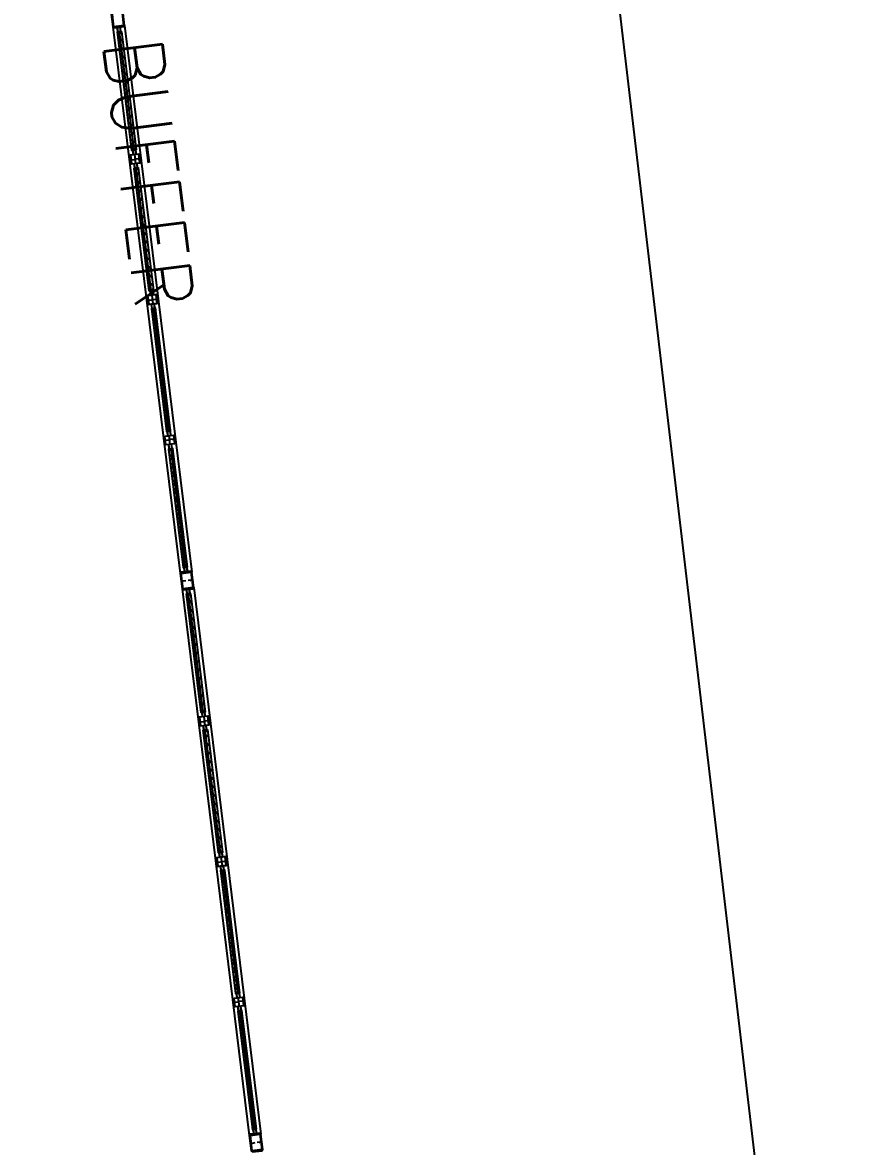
# Model space of a CAD drawing. Extents: x -15449 to 568150, y -1239737 to 53667.
# Drawn here: x 15369.02 to 15373.81, y 7590.73 to 7597.25 of the extents above; entities that cross this region are included whole.
import ezdxf
from ezdxf.enums import TextEntityAlignment as Align

# ---------------------------------------------------------------- set-up
doc = ezdxf.new("R2010")
doc.units = 0
doc.header["$LTSCALE"] = 8
doc.layers.add('KEY PLANE', color=8, linetype='CONTINUOUS')
doc.layers.add('Title Blocks', color=255, linetype='CONTINUOUS', lineweight=9)
doc.styles.add('X-F10A-LAY-S0-00-ASITE-001_EXTG_ROOF$0$X-MIC-LAY-S10-00-ASITE-001_FOR_JTC$0$ROMANS', font='romans.shx', dxfattribs={"width": 0.8})

# ---------------------------------------------------------------- blocks, each defined once
blk = doc.blocks.new('key plane')
at = {"layer": 'KEY PLANE', "extrusion": (-0.005503, -0.025989, -0.999647)}
blk.add_line((121003, -138524, -113027), (110678, -50845, -113027), dxfattribs=at)
at = {"layer": 'KEY PLANE'}
for p, q in [((106463, -88265, -112873), (107603, -97531, -112873)), ((106543, -88298, -111704), (106540, -88273, -112873)), ((106552, -88348, -109364), (106543, -88273, -112873)), ((106549, -88348, -109364), (106543, -88298, -111704)), ((106821, -90355, -109364), (106574, -88345, -114628)), ((106596, -88342, -109364), (106587, -88268, -112873)), ((106593, -88292, -111704), (106590, -88267, -112873)), ((106599, -88342, -109364), (106593, -88292, -111704)), ((106662, -88240, -112892), (107801, -97507, -112892)), ((106796, -90358, -109364), (106805, -90432, -112873)), ((106799, -90357, -109364), (106808, -90432, -112873)), ((106830, -90429, -112873), (106848, -90578, -112873)), ((106843, -90352, -109364), (106852, -90427, -112873)), ((106846, -90352, -109364), (106855, -90426, -112873)), ((106833, -90656, -109364), (106824, -90581, -112873)), ((106833, -90656, -112873), (106824, -90581, -112873)), ((106836, -90655, -109364), (106827, -90581, -112873)), ((106836, -90655, -112873), (106827, -90581, -112873)), ((107114, -92737, -109364), (106858, -90653, -114628)), ((107114, -92737, -112873), (106858, -90653, -112873)), ((106879, -90650, -109364), (106870, -90575, -112873)), ((106879, -90650, -112873), (106870, -90575, -112873)), ((106882, -90649, -109364), (106873, -90575, -112873)), ((106882, -90649, -112873), (106873, -90575, -112873)), ((107089, -92740, -109364), (107098, -92814, -112873)), ((107089, -92740, -112873), (107098, -92814, -112873)), ((107092, -92739, -109364), (107101, -92814, -112873)), ((107092, -92739, -112873), (107101, -92814, -112873)), ((107136, -92734, -109364), (107145, -92809, -112873)), ((107136, -92734, -112873), (107145, -92809, -112873)), ((107139, -92734, -109364), (107148, -92808, -112873)), ((107139, -92734, -112873), (107148, -92808, -112873)), ((107126, -93038, -109364), (107117, -92963, -112873)), ((107126, -93038, -112873), (107117, -92963, -112873)), ((107129, -93037, -109364), (107120, -92963, -112873)), ((107129, -93037, -112873), (107120, -92963, -112873)), ((107123, -92811, -112873), (107141, -92960, -112873)), ((107172, -93032, -109364), (107163, -92957, -112873)), ((107172, -93032, -112873), (107163, -92957, -112873)), ((107175, -93032, -109364), (107166, -92957, -112873)), ((107175, -93032, -112873), (107166, -92957, -112873)), ((107150, -93035, -109364), (107407, -95119, -114628)), ((107150, -93035, -112873), (107407, -95119, -112873)), ((107382, -95122, -109364), (107391, -95196, -112873)), ((107382, -95122, -112873), (107391, -95196, -112873)), ((107385, -95122, -109364), (107394, -95196, -112873)), ((107385, -95122, -112873), (107394, -95196, -112873)), ((107434, -95342, -112873), (107416, -95193, -112873)), ((107429, -95116, -109364), (107438, -95191, -112873)), ((107429, -95116, -112873), (107438, -95191, -112873)), ((107432, -95116, -109364), (107441, -95190, -112873)), ((107432, -95116, -112873), (107441, -95190, -112873)), ((107419, -95420, -109364), (107409, -95345, -112873)), ((107422, -95419, -109364), (107412, -95345, -112873)), ((107443, -95417, -109364), (107690, -97427, -114628)), ((107465, -95414, -109364), (107456, -95340, -112873)), ((107468, -95414, -109364), (107459, -95339, -112873)), ((107666, -97430, -109364), (107672, -97479, -111704)), ((107669, -97429, -109364), (107678, -97504, -112873)), ((107672, -97479, -111704), (107675, -97504, -112873)), ((107712, -97424, -109364), (107721, -97498, -112873)), ((107715, -97423, -109364), (107721, -97473, -111704)), ((107721, -97473, -111704), (107724, -97498, -112873)), ((107635, -97793, -112892), (108774, -107059, -112892)), ((107714, -97827, -111723), (107711, -97802, -112892)), ((107724, -97876, -109383), (107714, -97801, -112892)), ((107721, -97876, -109383), (107714, -97827, -111723)), ((107992, -99883, -109383), (107745, -97873, -114647)), ((107767, -97870, -109383), (107758, -97796, -112892)), ((107764, -97820, -111723), (107761, -97796, -112892)), ((107770, -97870, -109383), (107764, -97820, -111723)), ((107833, -97769, -112912), (108972, -107035, -112912)), ((107968, -99886, -109383), (107977, -99961, -112892)), ((107971, -99886, -109383), (107980, -99960, -112892)), ((108002, -99957, -112892), (108020, -100106, -112892)), ((108014, -99880, -109383), (108023, -99955, -112892)), ((108017, -99880, -109383), (108026, -99954, -112892)), ((108004, -100184, -109383), (107995, -100109, -112892)), ((108004, -100184, -112892), (107995, -100109, -112892)), ((108007, -100183, -109383), (107998, -100109, -112892)), ((108007, -100183, -112892), (107998, -100109, -112892)), ((108285, -102265, -109383), (108029, -100181, -114647)), ((108285, -102265, -112892), (108029, -100181, -112892)), ((108051, -100178, -109383), (108042, -100104, -112892)), ((108051, -100178, -112892), (108042, -100104, -112892)), ((108054, -100178, -109383), (108045, -100103, -112892)), ((108054, -100178, -112892), (108045, -100103, -112892)), ((108260, -102268, -109383), (108270, -102343, -112892)), ((108260, -102268, -112892), (108270, -102343, -112892)), ((108263, -102268, -109383), (108273, -102342, -112892)), ((108263, -102268, -112892), (108273, -102342, -112892)), ((108307, -102262, -109383), (108316, -102337, -112892)), ((108307, -102262, -112892), (108316, -102337, -112892)), ((108310, -102262, -109383), (108319, -102336, -112892)), ((108310, -102262, -112892), (108319, -102336, -112892)), ((108297, -102566, -109383), (108288, -102491, -112892)), ((108297, -102566, -112892), (108288, -102491, -112892)), ((108300, -102566, -109383), (108291, -102491, -112892)), ((108300, -102566, -112892), (108291, -102491, -112892)), ((108294, -102340, -112892), (108313, -102488, -112892)), ((108344, -102560, -109383), (108335, -102486, -112892)), ((108344, -102560, -112892), (108335, -102486, -112892)), ((108347, -102560, -109383), (108338, -102485, -112892)), ((108347, -102560, -112892), (108338, -102485, -112892)), ((108322, -102563, -109383), (108578, -104647, -114647)), ((108322, -102563, -112892), (108578, -104647, -112892)), ((108553, -104650, -109383), (108562, -104725, -112892)), ((108553, -104650, -112892), (108562, -104725, -112892)), ((108556, -104650, -109383), (108565, -104724, -112892)), ((108556, -104650, -112892), (108565, -104724, -112892)), ((108606, -104870, -112892), (108587, -104722, -112892)), ((108600, -104644, -109383), (108609, -104719, -112892)), ((108600, -104644, -112892), (108609, -104719, -112892)), ((108603, -104644, -109383), (108612, -104719, -112892)), ((108603, -104644, -112892), (108612, -104719, -112892)), ((108590, -104948, -109383), (108581, -104874, -112892)), ((108593, -104948, -109383), (108584, -104873, -112892)), ((108615, -104945, -109383), (108862, -106955, -114647)), ((108637, -104942, -109383), (108627, -104868, -112892)), ((108640, -104942, -109383), (108630, -104867, -112892)), ((108837, -106958, -109383), (108843, -107007, -111723)), ((108840, -106957, -109383), (108849, -107032, -112892)), ((108843, -107007, -111723), (108846, -107032, -112892)), ((108884, -106952, -109383), (108893, -107027, -112892)), ((108887, -106952, -109383), (108893, -107001, -111723)), ((108893, -107001, -111723), (108896, -107026, -112892))]:
    blk.add_line(p, q, dxfattribs=at)
for points, elevation in [([(106483, -88280), (106646, -88260), (106662, -88240), (106630, -87978), (106610, -87963), (106447, -87983), (106431, -88003), (106463, -88265)], -112873), ([(106612, -87981), (106644, -88243), (106481, -88263), (106449, -88001)], -112873), ([(106609, -88341), (106856, -90350), (106786, -90359), (106539, -88349)], -114628), ([(106774, -90587), (106923, -90569), (106905, -90420), (106756, -90438)], -112873), ([(106893, -90648), (107149, -92732), (107079, -92741), (106823, -90657)], -114628), ([(106893, -90648), (107149, -92732), (107079, -92741), (106823, -90657)], -112873), ([(107067, -92969), (107216, -92951), (107197, -92802), (107049, -92820)], -112873), ([(107442, -95115), (107186, -93030), (107115, -93039), (107372, -95123)], -114628), ([(107442, -95115), (107186, -93030), (107115, -93039), (107372, -95123)], -112873), ([(107341, -95202), (107490, -95184), (107509, -95333), (107360, -95351)], -112873), ([(107726, -97422), (107478, -95412), (107408, -95421), (107655, -97431)], -114628), ([(107655, -97809), (107818, -97789), (107833, -97769), (107801, -97507), (107781, -97491), (107618, -97511), (107603, -97531), (107635, -97793)], -112892), ([(107783, -97509), (107815, -97771), (107653, -97791), (107620, -97529)], -112892), ([(107780, -97869), (108028, -99879), (107957, -99887), (107710, -97877)], -114647), ([(107945, -100115), (108094, -100097), (108076, -99948), (107927, -99967)], -112892), ([(108064, -100176), (108320, -102261), (108250, -102269), (107994, -100185)], -114647), ([(108064, -100176), (108320, -102261), (108250, -102269), (107994, -100185)], -112892), ([(108238, -102498), (108387, -102479), (108369, -102330), (108220, -102349)], -112892), ([(108613, -104643), (108357, -102559), (108287, -102567), (108543, -104651)], -114647), ([(108613, -104643), (108357, -102559), (108287, -102567), (108543, -104651)], -112892), ([(108513, -104731), (108662, -104712), (108680, -104861), (108531, -104880)], -112892), ([(108897, -106950), (108650, -104941), (108580, -104949), (108827, -106959)], -114647), ([(108826, -107337), (108989, -107317), (109005, -107297), (108972, -107035), (108952, -107019), (108790, -107039), (108774, -107059), (108806, -107321)], -112912), ([(108955, -107037), (108987, -107299), (108824, -107319), (108792, -107057)], -112912)]:
    blk.add_lwpolyline(points, close=True, dxfattribs=dict(at, elevation=elevation))
for points, elevation in [([(106483, -88280), (106481, -88263), (106463, -88265)], -112873), ([(106662, -88240), (106644, -88243), (106646, -88260)], -112873), ([(106789, -90505), (106780, -90516), (106825, -90510)], -112873), ([(106888, -90493), (106899, -90501), (106855, -90507)], -112873), ([(107082, -92887), (107073, -92898), (107118, -92892)], -112873), ([(107181, -92875), (107192, -92883), (107148, -92889)], -112873), ([(107376, -95279), (107365, -95270), (107410, -95265)], -112873), ([(107475, -95267), (107484, -95255), (107439, -95261)], -112873), ([(107603, -97531), (107620, -97529), (107618, -97511)], -112892), ([(107781, -97491), (107783, -97509), (107801, -97507)], -112892), ([(107666, -97666), (107655, -97658), (107700, -97652)], -112892), ([(107772, -97653), (107781, -97642), (107736, -97648)], -112892), ([(107655, -97809), (107653, -97791), (107635, -97793)], -112892), ([(107833, -97769), (107815, -97771), (107818, -97789)], -112892), ([(107960, -100033), (107952, -100044), (107996, -100039)], -112892), ([(108060, -100021), (108071, -100030), (108026, -100035)], -112892), ([(108253, -102415), (108245, -102426), (108289, -102421)], -112892), ([(108353, -102403), (108364, -102412), (108319, -102417)], -112892), ([(108547, -104807), (108536, -104798), (108581, -104793)], -112892), ([(108647, -104795), (108655, -104784), (108611, -104789)], -112892), ([(108774, -107059), (108792, -107057), (108790, -107039)], -112912), ([(108952, -107019), (108955, -107037), (108972, -107035)], -112912), ([(108837, -107195), (108826, -107186), (108871, -107180)], -112912), ([(108944, -107181), (108952, -107170), (108908, -107176)], -112912)]:
    blk.add_lwpolyline(points, dxfattribs=dict(at, elevation=elevation))
at = {"layer": 'KEY PLANE', "ltscale": 0.1}
for points, elevation in [([(106544, -88351, -0.414214), (106547, -88348), (106601, -88342, -0.414214), (106604, -88344), (106607, -88371), (106606, -88371), (106602, -88344, 0.414214), (106601, -88343), (106547, -88350, 0.414214), (106546, -88351), (106549, -88378), (106548, -88378)], -114628), ([(106601, -88490), (106578, -88520, 0.414214), (106578, -88523), (106579, -88523), (106609, -88484), (106570, -88453), (106570, -88454, 0.414214), (106570, -88457), (106600, -88480, -0.414214)], -112873), ([(106619, -88634), (106595, -88664, 0.414214), (106596, -88667), (106596, -88667), (106627, -88628), (106588, -88597), (106587, -88598, 0.414214), (106588, -88601), (106617, -88624, -0.414214)], -112873), ([(106636, -88778), (106613, -88808, 0.414214), (106614, -88811), (106614, -88811), (106645, -88772), (106605, -88741), (106605, -88742, 0.414214), (106605, -88745), (106635, -88768, -0.414214)], -112873), ([(106654, -88922), (106631, -88952, 0.414214), (106631, -88955), (106632, -88955), (106663, -88916), (106623, -88885), (106623, -88886, 0.414214), (106623, -88889), (106653, -88912, -0.414214)], -112873), ([(106672, -89066), (106649, -89095, 0.414214), (106649, -89099), (106649, -89099), (106680, -89060), (106641, -89029), (106640, -89029, 0.414214), (106641, -89033), (106670, -89056, -0.414214)], -112873), ([(106689, -89210), (106666, -89239, 0.414214), (106667, -89243), (106667, -89243), (106698, -89204), (106658, -89173), (106658, -89173, 0.414214), (106659, -89177), (106688, -89200, -0.414214)], -112873), ([(106707, -89354), (106684, -89383, 0.414214), (106684, -89387), (106685, -89387), (106716, -89348), (106676, -89317), (106676, -89317, 0.414214), (106676, -89321), (106706, -89344, -0.414214)], -112873), ([(106725, -89498), (106702, -89527, 0.414214), (106702, -89531), (106703, -89531), (106733, -89492), (106694, -89461), (106694, -89461, 0.414214), (106694, -89465), (106724, -89488, -0.414214)], -112873), ([(106742, -89641), (106719, -89671, 0.414214), (106720, -89674), (106720, -89675), (106751, -89635), (106712, -89605), (106711, -89605, 0.414214), (106712, -89608), (106741, -89632, -0.414214)], -112873), ([(106760, -89785), (106737, -89815, 0.414214), (106737, -89818), (106738, -89819), (106769, -89779), (106729, -89749), (106729, -89749, 0.414214), (106729, -89752), (106759, -89776, -0.414214)], -112873), ([(106778, -89929), (106755, -89959, 0.414214), (106755, -89962), (106756, -89963), (106786, -89923), (106747, -89892), (106747, -89893, 0.414214), (106747, -89896), (106777, -89919, -0.414214)], -112873), ([(106796, -90073), (106772, -90103, 0.414214), (106773, -90106), (106773, -90107), (106804, -90067), (106765, -90036), (106764, -90037, 0.414214), (106765, -90040), (106794, -90063, -0.414214)], -112873), ([(106813, -90217), (106790, -90247, 0.414214), (106790, -90250), (106791, -90250), (106822, -90211), (106782, -90180), (106782, -90181, 0.414214), (106782, -90184), (106812, -90207, -0.414214)], -112873), ([(106791, -90356, 0.414214), (106794, -90358), (106848, -90351, 0.414214), (106850, -90349), (106847, -90321), (106846, -90322), (106849, -90349, -0.414214), (106848, -90350), (106794, -90357, -0.414214), (106793, -90356), (106789, -90328), (106788, -90329)], -114628), ([(106828, -90659, -0.414214), (106830, -90656), (106885, -90649, -0.414214), (106888, -90651), (106891, -90679), (106889, -90679), (106886, -90652, 0.414214), (106885, -90651), (106831, -90657, 0.414214), (106830, -90659), (106833, -90686), (106832, -90686)], -114628), ([(106828, -90659, -0.414214), (106830, -90656), (106885, -90649, -0.414214), (106888, -90651), (106891, -90679), (106889, -90679), (106886, -90652, 0.414214), (106885, -90651), (106831, -90657, 0.414214), (106830, -90659), (106833, -90686), (106832, -90686)], -112873), ([(106880, -90763), (106857, -90793, 0.414214), (106858, -90796), (106858, -90796), (106889, -90757), (106849, -90726), (106849, -90727, 0.414214), (106849, -90730), (106879, -90753, -0.414214)], -114628), ([(106898, -90907), (106875, -90937, 0.414214), (106875, -90940), (106876, -90940), (106907, -90901), (106867, -90870), (106867, -90871, 0.414214), (106867, -90874), (106897, -90897, -0.414214)], -114628), ([(106898, -90907), (106875, -90937, 0.414214), (106875, -90940), (106876, -90940), (106907, -90901), (106867, -90870), (106867, -90871, 0.414214), (106867, -90874), (106897, -90897, -0.414214)], -112873), ([(106916, -91051), (106893, -91080, 0.414214), (106893, -91084), (106893, -91084), (106924, -91045), (106885, -91014), (106884, -91015, 0.414214), (106885, -91018), (106915, -91041, -0.414214)], -114628), ([(106916, -91051), (106893, -91080, 0.414214), (106893, -91084), (106893, -91084), (106924, -91045), (106885, -91014), (106884, -91015, 0.414214), (106885, -91018), (106915, -91041, -0.414214)], -112873), ([(106933, -91195), (106910, -91224, 0.414214), (106911, -91228), (106911, -91228), (106942, -91189), (106903, -91158), (106902, -91158, 0.414214), (106903, -91162), (106932, -91185, -0.414214)], -114628), ([(106933, -91195), (106910, -91224, 0.414214), (106911, -91228), (106911, -91228), (106942, -91189), (106903, -91158), (106902, -91158, 0.414214), (106903, -91162), (106932, -91185, -0.414214)], -112873), ([(106951, -91339), (106928, -91368, 0.414214), (106928, -91372), (106929, -91372), (106960, -91333), (106920, -91302), (106920, -91302, 0.414214), (106920, -91306), (106950, -91329, -0.414214)], -114628), ([(106951, -91339), (106928, -91368, 0.414214), (106928, -91372), (106929, -91372), (106960, -91333), (106920, -91302), (106920, -91302, 0.414214), (106920, -91306), (106950, -91329, -0.414214)], -112873), ([(106969, -91483), (106946, -91512, 0.414214), (106946, -91516), (106947, -91516), (106977, -91477), (106938, -91446), (106938, -91446, 0.414214), (106938, -91450), (106968, -91473, -0.414214)], -114628), ([(106969, -91483), (106946, -91512, 0.414214), (106946, -91516), (106947, -91516), (106977, -91477), (106938, -91446), (106938, -91446, 0.414214), (106938, -91450), (106968, -91473, -0.414214)], -112873), ([(106986, -91627), (106963, -91656, 0.414214), (106964, -91660), (106964, -91660), (106995, -91620), (106956, -91590), (106955, -91590, 0.414214), (106956, -91594), (106985, -91617, -0.414214)], -114628), ([(106986, -91627), (106963, -91656, 0.414214), (106964, -91660), (106964, -91660), (106995, -91620), (106956, -91590), (106955, -91590, 0.414214), (106956, -91594), (106985, -91617, -0.414214)], -112873), ([(107004, -91770), (106981, -91800, 0.414214), (106981, -91803), (106982, -91804), (107013, -91764), (106973, -91734), (106973, -91734, 0.414214), (106973, -91737), (107003, -91761, -0.414214)], -114628), ([(107004, -91770), (106981, -91800, 0.414214), (106981, -91803), (106982, -91804), (107013, -91764), (106973, -91734), (106973, -91734, 0.414214), (106973, -91737), (107003, -91761, -0.414214)], -112873), ([(107022, -91914), (106999, -91944, 0.414214), (106999, -91947), (107000, -91948), (107030, -91908), (106991, -91878), (106991, -91878, 0.414214), (106991, -91881), (107021, -91905, -0.414214)], -114628), ([(107022, -91914), (106999, -91944, 0.414214), (106999, -91947), (107000, -91948), (107030, -91908), (106991, -91878), (106991, -91878, 0.414214), (106991, -91881), (107021, -91905, -0.414214)], -112873), ([(107040, -92058), (107016, -92088, 0.414214), (107017, -92091), (107017, -92092), (107048, -92052), (107009, -92021), (107008, -92022, 0.414214), (107009, -92025), (107038, -92048, -0.414214)], -114628), ([(107040, -92058), (107016, -92088, 0.414214), (107017, -92091), (107017, -92092), (107048, -92052), (107009, -92021), (107008, -92022, 0.414214), (107009, -92025), (107038, -92048, -0.414214)], -112873), ([(107057, -92202), (107034, -92232, 0.414214), (107035, -92235), (107035, -92236), (107066, -92196), (107026, -92165), (107026, -92166, 0.414214), (107026, -92169), (107056, -92192, -0.414214)], -114628), ([(107057, -92202), (107034, -92232, 0.414214), (107035, -92235), (107035, -92236), (107066, -92196), (107026, -92165), (107026, -92166, 0.414214), (107026, -92169), (107056, -92192, -0.414214)], -112873), ([(107075, -92346), (107052, -92376, 0.414214), (107052, -92379), (107053, -92379), (107083, -92340), (107044, -92309), (107044, -92310, 0.414214), (107044, -92313), (107074, -92336, -0.414214)], -114628), ([(107075, -92346), (107052, -92376, 0.414214), (107052, -92379), (107053, -92379), (107083, -92340), (107044, -92309), (107044, -92310, 0.414214), (107044, -92313), (107074, -92336, -0.414214)], -112873), ([(107093, -92490), (107070, -92520, 0.414214), (107070, -92523), (107070, -92523), (107101, -92484), (107062, -92453), (107061, -92454, 0.414214), (107062, -92457), (107091, -92480, -0.414214)], -114628), ([(107093, -92490), (107070, -92520, 0.414214), (107070, -92523), (107070, -92523), (107101, -92484), (107062, -92453), (107061, -92454, 0.414214), (107062, -92457), (107091, -92480, -0.414214)], -112873), ([(107110, -92634), (107087, -92664, 0.414214), (107088, -92667), (107088, -92667), (107119, -92628), (107079, -92597), (107079, -92598, 0.414214), (107080, -92601), (107109, -92624, -0.414214)], -114628), ([(107110, -92634), (107087, -92664, 0.414214), (107088, -92667), (107088, -92667), (107119, -92628), (107079, -92597), (107079, -92598, 0.414214), (107080, -92601), (107109, -92624, -0.414214)], -112873), ([(107084, -92738, 0.414214), (107087, -92740), (107141, -92733, 0.414214), (107143, -92731), (107140, -92703), (107138, -92704), (107142, -92731, -0.414214), (107141, -92732), (107086, -92739, -0.414214), (107085, -92738), (107082, -92711), (107080, -92711)], -114628), ([(107084, -92738, 0.414214), (107087, -92740), (107141, -92733, 0.414214), (107143, -92731), (107140, -92703), (107138, -92704), (107142, -92731, -0.414214), (107141, -92732), (107086, -92739, -0.414214), (107085, -92738), (107082, -92711), (107080, -92711)], -112873), ([(107121, -93041, -0.414214), (107123, -93038), (107178, -93031, -0.414214), (107181, -93033), (107184, -93061), (107182, -93061), (107179, -93034, 0.414214), (107178, -93033), (107123, -93040, 0.414214), (107123, -93041), (107126, -93068), (107124, -93068)], -114628), ([(107121, -93041, -0.414214), (107123, -93038), (107178, -93031, -0.414214), (107181, -93033), (107184, -93061), (107182, -93061), (107179, -93034, 0.414214), (107178, -93033), (107123, -93040, 0.414214), (107123, -93041), (107126, -93068), (107124, -93068)], -112873), ([(107172, -93135), (107142, -93112, -0.414214), (107142, -93109), (107142, -93108), (107182, -93139), (107151, -93178), (107150, -93178, -0.414214), (107150, -93175), (107173, -93145, 0.414214)], -114628), ([(107172, -93135), (107142, -93112, -0.414214), (107142, -93109), (107142, -93108), (107182, -93139), (107151, -93178), (107150, -93178, -0.414214), (107150, -93175), (107173, -93145, 0.414214)], -112873), ([(107190, -93279), (107160, -93256, -0.414214), (107160, -93253), (107160, -93252), (107199, -93283), (107169, -93322), (107168, -93322, -0.414214), (107168, -93319), (107191, -93289, 0.414214)], -114628), ([(107190, -93279), (107160, -93256, -0.414214), (107160, -93253), (107160, -93252), (107199, -93283), (107169, -93322), (107168, -93322, -0.414214), (107168, -93319), (107191, -93289, 0.414214)], -112873), ([(107207, -93423), (107178, -93400, -0.414214), (107177, -93397), (107178, -93396), (107217, -93427), (107186, -93466), (107186, -93466, -0.414214), (107185, -93463), (107209, -93433, 0.414214)], -114628), ([(107207, -93423), (107178, -93400, -0.414214), (107177, -93397), (107178, -93396), (107217, -93427), (107186, -93466), (107186, -93466, -0.414214), (107185, -93463), (107209, -93433, 0.414214)], -112873), ([(107225, -93567), (107195, -93544, -0.414214), (107195, -93540), (107195, -93540), (107235, -93571), (107204, -93610), (107204, -93610, -0.414214), (107203, -93606), (107226, -93577, 0.414214)], -114628), ([(107225, -93567), (107195, -93544, -0.414214), (107195, -93540), (107195, -93540), (107235, -93571), (107204, -93610), (107204, -93610, -0.414214), (107203, -93606), (107226, -93577, 0.414214)], -112873), ([(107243, -93711), (107213, -93688, -0.414214), (107213, -93684), (107213, -93684), (107252, -93715), (107222, -93754), (107221, -93754, -0.414214), (107221, -93750), (107244, -93721, 0.414214)], -114628), ([(107243, -93711), (107213, -93688, -0.414214), (107213, -93684), (107213, -93684), (107252, -93715), (107222, -93754), (107221, -93754, -0.414214), (107221, -93750), (107244, -93721, 0.414214)], -112873), ([(107260, -93855), (107231, -93832, -0.414214), (107230, -93828), (107231, -93828), (107270, -93859), (107239, -93898), (107239, -93898, -0.414214), (107239, -93894), (107262, -93865, 0.414214)], -114628), ([(107260, -93855), (107231, -93832, -0.414214), (107230, -93828), (107231, -93828), (107270, -93859), (107239, -93898), (107239, -93898, -0.414214), (107239, -93894), (107262, -93865, 0.414214)], -112873), ([(107278, -93999), (107249, -93976, -0.414214), (107248, -93972), (107248, -93972), (107288, -94003), (107257, -94042), (107257, -94042, -0.414214), (107256, -94038), (107279, -94009, 0.414214)], -114628), ([(107278, -93999), (107249, -93976, -0.414214), (107248, -93972), (107248, -93972), (107288, -94003), (107257, -94042), (107257, -94042, -0.414214), (107256, -94038), (107279, -94009, 0.414214)], -112873), ([(107296, -94143), (107266, -94120, -0.414214), (107266, -94116), (107266, -94116), (107306, -94146), (107275, -94186), (107274, -94185, -0.414214), (107274, -94182), (107297, -94152, 0.414214)], -114628), ([(107296, -94143), (107266, -94120, -0.414214), (107266, -94116), (107266, -94116), (107306, -94146), (107275, -94186), (107274, -94185, -0.414214), (107274, -94182), (107297, -94152, 0.414214)], -112873), ([(107314, -94287), (107284, -94263, -0.414214), (107283, -94260), (107284, -94260), (107323, -94290), (107292, -94330), (107292, -94329, -0.414214), (107292, -94326), (107315, -94296, 0.414214)], -114628), ([(107314, -94287), (107284, -94263, -0.414214), (107283, -94260), (107284, -94260), (107323, -94290), (107292, -94330), (107292, -94329, -0.414214), (107292, -94326), (107315, -94296, 0.414214)], -112873), ([(107331, -94430), (107302, -94407, -0.414214), (107301, -94404), (107302, -94404), (107341, -94434), (107310, -94474), (107310, -94473, -0.414214), (107309, -94470), (107332, -94440, 0.414214)], -114628), ([(107331, -94430), (107302, -94407, -0.414214), (107301, -94404), (107302, -94404), (107341, -94434), (107310, -94474), (107310, -94473, -0.414214), (107309, -94470), (107332, -94440, 0.414214)], -112873), ([(107349, -94574), (107319, -94551, -0.414214), (107319, -94548), (107319, -94547), (107359, -94578), (107328, -94618), (107327, -94617, -0.414214), (107327, -94614), (107350, -94584, 0.414214)], -114628), ([(107349, -94574), (107319, -94551, -0.414214), (107319, -94548), (107319, -94547), (107359, -94578), (107328, -94618), (107327, -94617, -0.414214), (107327, -94614), (107350, -94584, 0.414214)], -112873), ([(107367, -94718), (107337, -94695, -0.414214), (107337, -94692), (107337, -94691), (107376, -94722), (107346, -94762), (107345, -94761, -0.414214), (107345, -94758), (107368, -94728, 0.414214)], -114628), ([(107367, -94718), (107337, -94695, -0.414214), (107337, -94692), (107337, -94691), (107376, -94722), (107346, -94762), (107345, -94761, -0.414214), (107345, -94758), (107368, -94728, 0.414214)], -112873), ([(107384, -94862), (107355, -94839, -0.414214), (107354, -94836), (107355, -94835), (107394, -94866), (107363, -94905), (107363, -94905, -0.414214), (107362, -94902), (107386, -94872, 0.414214)], -114628), ([(107384, -94862), (107355, -94839, -0.414214), (107354, -94836), (107355, -94835), (107394, -94866), (107363, -94905), (107363, -94905, -0.414214), (107362, -94902), (107386, -94872, 0.414214)], -112873), ([(107402, -95006), (107372, -94983, -0.414214), (107372, -94980), (107372, -94979), (107412, -95010), (107381, -95049), (107380, -95049, -0.414214), (107380, -95046), (107403, -95016, 0.414214)], -114628), ([(107377, -95120, 0.414214), (107380, -95122), (107434, -95116, 0.414214), (107436, -95113), (107433, -95085), (107431, -95086), (107435, -95113, -0.414214), (107434, -95114), (107379, -95121, -0.414214), (107378, -95120), (107375, -95093), (107373, -95093)], -114628), ([(107377, -95120, 0.414214), (107380, -95122), (107434, -95116, 0.414214), (107436, -95113), (107433, -95085), (107431, -95086), (107435, -95113, -0.414214), (107434, -95114), (107379, -95121, -0.414214), (107378, -95120), (107375, -95093), (107373, -95093)], -112873), ([(107414, -95423, -0.414214), (107416, -95420), (107471, -95413, -0.414214), (107473, -95416), (107477, -95443), (107475, -95443), (107472, -95416, 0.414214), (107471, -95415), (107416, -95422, 0.414214), (107415, -95423), (107419, -95450), (107417, -95450)], -114628), ([(107469, -95552), (107439, -95529, -0.414214), (107439, -95526), (107439, -95525), (107479, -95556), (107448, -95595), (107448, -95595, -0.414214), (107447, -95592), (107470, -95562, 0.414214)], -112873), ([(107487, -95696), (107457, -95673, -0.414214), (107457, -95669), (107457, -95669), (107497, -95700), (107466, -95739), (107465, -95739, -0.414214), (107465, -95735), (107488, -95706, 0.414214)], -112873), ([(107504, -95840), (107475, -95817, -0.414214), (107474, -95813), (107475, -95813), (107514, -95844), (107483, -95883), (107483, -95883, -0.414214), (107483, -95879), (107506, -95850, 0.414214)], -112873), ([(107522, -95984), (107493, -95961, -0.414214), (107492, -95957), (107493, -95957), (107532, -95988), (107501, -96027), (107501, -96027, -0.414214), (107500, -96023), (107523, -95994, 0.414214)], -112873), ([(107540, -96128), (107510, -96105, -0.414214), (107510, -96101), (107510, -96101), (107550, -96132), (107519, -96171), (107518, -96171, -0.414214), (107518, -96167), (107541, -96138, 0.414214)], -112873), ([(107558, -96272), (107528, -96248, -0.414214), (107528, -96245), (107528, -96245), (107567, -96275), (107537, -96315), (107536, -96314, -0.414214), (107536, -96311), (107559, -96281, 0.414214)], -112873), ([(107575, -96416), (107546, -96392, -0.414214), (107545, -96389), (107546, -96389), (107585, -96419), (107554, -96459), (107554, -96458, -0.414214), (107553, -96455), (107576, -96425, 0.414214)], -112873), ([(107593, -96559), (107563, -96536, -0.414214), (107563, -96533), (107563, -96532), (107603, -96563), (107572, -96603), (107571, -96602, -0.414214), (107571, -96599), (107594, -96569, 0.414214)], -112873), ([(107611, -96703), (107581, -96680, -0.414214), (107581, -96677), (107581, -96676), (107620, -96707), (107590, -96747), (107589, -96746, -0.414214), (107589, -96743), (107612, -96713, 0.414214)], -112873), ([(107628, -96847), (107599, -96824, -0.414214), (107598, -96821), (107599, -96820), (107638, -96851), (107607, -96890), (107607, -96890, -0.414214), (107606, -96887), (107630, -96857, 0.414214)], -112873), ([(107646, -96991), (107616, -96968, -0.414214), (107616, -96965), (107616, -96964), (107656, -96995), (107625, -97034), (107625, -97034, -0.414214), (107624, -97031), (107647, -97001, 0.414214)], -112873), ([(107664, -97135), (107634, -97112, -0.414214), (107634, -97109), (107634, -97108), (107673, -97139), (107643, -97178), (107642, -97178, -0.414214), (107642, -97175), (107665, -97145, 0.414214)], -112873), ([(107681, -97279), (107652, -97256, -0.414214), (107651, -97253), (107652, -97252), (107691, -97283), (107660, -97322), (107660, -97322, -0.414214), (107659, -97319), (107683, -97289, 0.414214)], -112873), ([(107660, -97428, 0.414214), (107663, -97430), (107718, -97423, 0.414214), (107720, -97420), (107717, -97393), (107715, -97393), (107718, -97420, -0.414214), (107717, -97422), (107663, -97428, -0.414214), (107662, -97427), (107659, -97400), (107657, -97400)], -114628), ([(107716, -97879, -0.414214), (107718, -97876), (107773, -97870, -0.414214), (107775, -97872), (107779, -97899), (107777, -97899), (107774, -97872, 0.414214), (107773, -97871), (107718, -97878, 0.414214), (107717, -97879), (107721, -97906), (107719, -97907)], -114647), ([(107772, -98018), (107749, -98048, 0.414214), (107750, -98051), (107750, -98052), (107781, -98012), (107741, -97982), (107741, -97982, 0.414214), (107741, -97985), (107771, -98009, -0.414214)], -112892), ([(107790, -98162), (107767, -98192, 0.414214), (107767, -98195), (107768, -98196), (107799, -98156), (107759, -98125), (107759, -98126, 0.414214), (107759, -98129), (107789, -98152, -0.414214)], -112892), ([(107808, -98306), (107785, -98336, 0.414214), (107785, -98339), (107785, -98340), (107816, -98300), (107777, -98269), (107776, -98270, 0.414214), (107777, -98273), (107806, -98296, -0.414214)], -112892), ([(107825, -98450), (107802, -98480, 0.414214), (107803, -98483), (107803, -98484), (107834, -98444), (107795, -98413), (107794, -98414, 0.414214), (107795, -98417), (107824, -98440, -0.414214)], -112892), ([(107843, -98594), (107820, -98624, 0.414214), (107820, -98627), (107821, -98627), (107852, -98588), (107812, -98557), (107812, -98558, 0.414214), (107812, -98561), (107842, -98584, -0.414214)], -112892), ([(107861, -98738), (107838, -98768, 0.414214), (107838, -98771), (107839, -98771), (107869, -98732), (107830, -98701), (107830, -98702, 0.414214), (107830, -98705), (107860, -98728, -0.414214)], -112892), ([(107878, -98882), (107855, -98912, 0.414214), (107856, -98915), (107856, -98915), (107887, -98876), (107848, -98845), (107847, -98846, 0.414214), (107848, -98849), (107877, -98872, -0.414214)], -112892), ([(107896, -99026), (107873, -99055, 0.414214), (107873, -99059), (107874, -99059), (107905, -99020), (107865, -98989), (107865, -98989, 0.414214), (107865, -98993), (107895, -99016, -0.414214)], -112892), ([(107914, -99170), (107891, -99199, 0.414214), (107891, -99203), (107892, -99203), (107922, -99164), (107883, -99133), (107883, -99133, 0.414214), (107883, -99137), (107913, -99160, -0.414214)], -112892), ([(107932, -99314), (107908, -99343, 0.414214), (107909, -99347), (107909, -99347), (107940, -99308), (107901, -99277), (107900, -99277, 0.414214), (107901, -99281), (107930, -99304, -0.414214)], -112892), ([(107949, -99458), (107926, -99487, 0.414214), (107927, -99491), (107927, -99491), (107958, -99452), (107918, -99421), (107918, -99421, 0.414214), (107918, -99425), (107948, -99448, -0.414214)], -112892), ([(107967, -99601), (107944, -99631, 0.414214), (107944, -99634), (107945, -99635), (107975, -99595), (107936, -99565), (107936, -99565, 0.414214), (107936, -99568), (107966, -99592, -0.414214)], -112892), ([(107985, -99745), (107961, -99775, 0.414214), (107962, -99778), (107962, -99779), (107993, -99739), (107954, -99709), (107953, -99709, 0.414214), (107954, -99712), (107983, -99736, -0.414214)], -112892), ([(107962, -99884, 0.414214), (107965, -99886), (108020, -99880, 0.414214), (108022, -99877), (108019, -99850), (108017, -99850), (108020, -99877, -0.414214), (108019, -99878), (107965, -99885, -0.414214), (107964, -99884), (107961, -99857), (107959, -99857)], -114647), ([(108000, -100187, -0.414214), (108002, -100184), (108056, -100177, -0.414214), (108059, -100180), (108062, -100207), (108061, -100207), (108058, -100180, 0.414214), (108056, -100179), (108002, -100186, 0.414214), (108001, -100187), (108005, -100214), (108003, -100214)], -114647), ([(108000, -100187, -0.414214), (108002, -100184), (108056, -100177, -0.414214), (108059, -100180), (108062, -100207), (108061, -100207), (108058, -100180, 0.414214), (108056, -100179), (108002, -100186, 0.414214), (108001, -100187), (108005, -100214), (108003, -100214)], -112892), ([(108052, -100291), (108029, -100321, 0.414214), (108029, -100324), (108029, -100325), (108060, -100285), (108021, -100254), (108020, -100255, 0.414214), (108021, -100258), (108051, -100281, -0.414214)], -114647), ([(108069, -100435), (108046, -100465, 0.414214), (108047, -100468), (108047, -100469), (108078, -100429), (108039, -100398), (108038, -100399, 0.414214), (108039, -100402), (108068, -100425, -0.414214)], -114647), ([(108069, -100435), (108046, -100465, 0.414214), (108047, -100468), (108047, -100469), (108078, -100429), (108039, -100398), (108038, -100399, 0.414214), (108039, -100402), (108068, -100425, -0.414214)], -112892), ([(108087, -100579), (108064, -100609, 0.414214), (108064, -100612), (108065, -100612), (108096, -100573), (108056, -100542), (108056, -100543, 0.414214), (108056, -100546), (108086, -100569, -0.414214)], -114647), ([(108087, -100579), (108064, -100609, 0.414214), (108064, -100612), (108065, -100612), (108096, -100573), (108056, -100542), (108056, -100543, 0.414214), (108056, -100546), (108086, -100569, -0.414214)], -112892), ([(108105, -100723), (108082, -100753, 0.414214), (108082, -100756), (108083, -100756), (108113, -100717), (108074, -100686), (108074, -100687, 0.414214), (108074, -100690), (108104, -100713, -0.414214)], -114647), ([(108105, -100723), (108082, -100753, 0.414214), (108082, -100756), (108083, -100756), (108113, -100717), (108074, -100686), (108074, -100687, 0.414214), (108074, -100690), (108104, -100713, -0.414214)], -112892), ([(108123, -100867), (108099, -100897, 0.414214), (108100, -100900), (108100, -100900), (108131, -100861), (108092, -100830), (108091, -100831, 0.414214), (108092, -100834), (108121, -100857, -0.414214)], -114647), ([(108123, -100867), (108099, -100897, 0.414214), (108100, -100900), (108100, -100900), (108131, -100861), (108092, -100830), (108091, -100831, 0.414214), (108092, -100834), (108121, -100857, -0.414214)], -112892), ([(108140, -101011), (108117, -101040, 0.414214), (108117, -101044), (108118, -101044), (108149, -101005), (108109, -100974), (108109, -100975, 0.414214), (108109, -100978), (108139, -101001, -0.414214)], -114647), ([(108140, -101011), (108117, -101040, 0.414214), (108117, -101044), (108118, -101044), (108149, -101005), (108109, -100974), (108109, -100975, 0.414214), (108109, -100978), (108139, -101001, -0.414214)], -112892), ([(108158, -101155), (108135, -101184, 0.414214), (108135, -101188), (108136, -101188), (108166, -101149), (108127, -101118), (108127, -101118, 0.414214), (108127, -101122), (108157, -101145, -0.414214)], -114647), ([(108158, -101155), (108135, -101184, 0.414214), (108135, -101188), (108136, -101188), (108166, -101149), (108127, -101118), (108127, -101118, 0.414214), (108127, -101122), (108157, -101145, -0.414214)], -112892), ([(108176, -101299), (108152, -101328, 0.414214), (108153, -101332), (108153, -101332), (108184, -101293), (108145, -101262), (108144, -101262, 0.414214), (108145, -101266), (108174, -101289, -0.414214)], -114647), ([(108176, -101299), (108152, -101328, 0.414214), (108153, -101332), (108153, -101332), (108184, -101293), (108145, -101262), (108144, -101262, 0.414214), (108145, -101266), (108174, -101289, -0.414214)], -112892), ([(108193, -101443), (108170, -101472, 0.414214), (108171, -101476), (108171, -101476), (108202, -101437), (108162, -101406), (108162, -101406, 0.414214), (108162, -101410), (108192, -101433, -0.414214)], -114647), ([(108193, -101443), (108170, -101472, 0.414214), (108171, -101476), (108171, -101476), (108202, -101437), (108162, -101406), (108162, -101406, 0.414214), (108162, -101410), (108192, -101433, -0.414214)], -112892), ([(108211, -101587), (108188, -101616, 0.414214), (108188, -101620), (108189, -101620), (108219, -101580), (108180, -101550), (108180, -101550, 0.414214), (108180, -101554), (108210, -101577, -0.414214)], -114647), ([(108211, -101587), (108188, -101616, 0.414214), (108188, -101620), (108189, -101620), (108219, -101580), (108180, -101550), (108180, -101550, 0.414214), (108180, -101554), (108210, -101577, -0.414214)], -112892), ([(108229, -101730), (108206, -101760, 0.414214), (108206, -101763), (108206, -101764), (108237, -101724), (108198, -101694), (108197, -101694, 0.414214), (108198, -101697), (108227, -101721, -0.414214)], -114647), ([(108229, -101730), (108206, -101760, 0.414214), (108206, -101763), (108206, -101764), (108237, -101724), (108198, -101694), (108197, -101694, 0.414214), (108198, -101697), (108227, -101721, -0.414214)], -112892), ([(108246, -101874), (108223, -101904, 0.414214), (108224, -101907), (108224, -101908), (108255, -101868), (108215, -101838), (108215, -101838, 0.414214), (108216, -101841), (108245, -101865, -0.414214)], -114647), ([(108246, -101874), (108223, -101904, 0.414214), (108224, -101907), (108224, -101908), (108255, -101868), (108215, -101838), (108215, -101838, 0.414214), (108216, -101841), (108245, -101865, -0.414214)], -112892), ([(108264, -102018), (108241, -102048, 0.414214), (108241, -102051), (108242, -102052), (108273, -102012), (108233, -101981), (108233, -101982, 0.414214), (108233, -101985), (108263, -102008, -0.414214)], -114647), ([(108264, -102018), (108241, -102048, 0.414214), (108241, -102051), (108242, -102052), (108273, -102012), (108233, -101981), (108233, -101982, 0.414214), (108233, -101985), (108263, -102008, -0.414214)], -112892), ([(108282, -102162), (108259, -102192, 0.414214), (108259, -102195), (108259, -102196), (108290, -102156), (108251, -102125), (108250, -102126, 0.414214), (108251, -102129), (108281, -102152, -0.414214)], -114647), ([(108282, -102162), (108259, -102192, 0.414214), (108259, -102195), (108259, -102196), (108290, -102156), (108251, -102125), (108250, -102126, 0.414214), (108251, -102129), (108281, -102152, -0.414214)], -112892), ([(108255, -102266, 0.414214), (108258, -102268), (108312, -102262, 0.414214), (108315, -102259), (108311, -102232), (108310, -102232), (108313, -102259, -0.414214), (108312, -102260), (108258, -102267, -0.414214), (108257, -102266), (108253, -102239), (108252, -102239)], -114647), ([(108255, -102266, 0.414214), (108258, -102268), (108312, -102262, 0.414214), (108315, -102259), (108311, -102232), (108310, -102232), (108313, -102259, -0.414214), (108312, -102260), (108258, -102267, -0.414214), (108257, -102266), (108253, -102239), (108252, -102239)], -112892), ([(108292, -102569, -0.414214), (108295, -102566), (108349, -102559, -0.414214), (108352, -102562), (108355, -102589), (108354, -102589), (108350, -102562, 0.414214), (108349, -102561), (108295, -102568, 0.414214), (108294, -102569), (108297, -102596), (108296, -102596)], -114647), ([(108292, -102569, -0.414214), (108295, -102566), (108349, -102559, -0.414214), (108352, -102562), (108355, -102589), (108354, -102589), (108350, -102562, 0.414214), (108349, -102561), (108295, -102568, 0.414214), (108294, -102569), (108297, -102596), (108296, -102596)], -112892), ([(108343, -102664), (108314, -102640, -0.414214), (108313, -102637), (108314, -102637), (108353, -102667), (108322, -102707), (108322, -102706, -0.414214), (108321, -102703), (108345, -102673, 0.414214)], -114647), ([(108343, -102664), (108314, -102640, -0.414214), (108313, -102637), (108314, -102637), (108353, -102667), (108322, -102707), (108322, -102706, -0.414214), (108321, -102703), (108345, -102673, 0.414214)], -112892), ([(108361, -102807), (108331, -102784, -0.414214), (108331, -102781), (108331, -102780), (108371, -102811), (108340, -102851), (108340, -102850, -0.414214), (108339, -102847), (108362, -102817, 0.414214)], -114647), ([(108361, -102807), (108331, -102784, -0.414214), (108331, -102781), (108331, -102780), (108371, -102811), (108340, -102851), (108340, -102850, -0.414214), (108339, -102847), (108362, -102817, 0.414214)], -112892), ([(108379, -102951), (108349, -102928, -0.414214), (108349, -102925), (108349, -102924), (108388, -102955), (108358, -102995), (108357, -102994, -0.414214), (108357, -102991), (108380, -102961, 0.414214)], -114647), ([(108379, -102951), (108349, -102928, -0.414214), (108349, -102925), (108349, -102924), (108388, -102955), (108358, -102995), (108357, -102994, -0.414214), (108357, -102991), (108380, -102961, 0.414214)], -112892), ([(108396, -103095), (108367, -103072, -0.414214), (108366, -103069), (108367, -103068), (108406, -103099), (108375, -103138), (108375, -103138, -0.414214), (108375, -103135), (108398, -103105, 0.414214)], -114647), ([(108396, -103095), (108367, -103072, -0.414214), (108366, -103069), (108367, -103068), (108406, -103099), (108375, -103138), (108375, -103138, -0.414214), (108375, -103135), (108398, -103105, 0.414214)], -112892), ([(108414, -103239), (108385, -103216, -0.414214), (108384, -103213), (108384, -103212), (108424, -103243), (108393, -103282), (108393, -103282, -0.414214), (108392, -103279), (108415, -103249, 0.414214)], -114647), ([(108414, -103239), (108385, -103216, -0.414214), (108384, -103213), (108384, -103212), (108424, -103243), (108393, -103282), (108393, -103282, -0.414214), (108392, -103279), (108415, -103249, 0.414214)], -112892), ([(108432, -103383), (108402, -103360, -0.414214), (108402, -103357), (108402, -103356), (108442, -103387), (108411, -103426), (108410, -103426, -0.414214), (108410, -103423), (108433, -103393, 0.414214)], -114647), ([(108432, -103383), (108402, -103360, -0.414214), (108402, -103357), (108402, -103356), (108442, -103387), (108411, -103426), (108410, -103426, -0.414214), (108410, -103423), (108433, -103393, 0.414214)], -112892), ([(108450, -103527), (108420, -103504, -0.414214), (108419, -103501), (108420, -103500), (108459, -103531), (108428, -103570), (108428, -103570, -0.414214), (108428, -103566), (108451, -103537, 0.414214)], -114647), ([(108450, -103527), (108420, -103504, -0.414214), (108419, -103501), (108420, -103500), (108459, -103531), (108428, -103570), (108428, -103570, -0.414214), (108428, -103566), (108451, -103537, 0.414214)], -112892), ([(108467, -103671), (108438, -103648, -0.414214), (108437, -103644), (108438, -103644), (108477, -103675), (108446, -103714), (108446, -103714, -0.414214), (108445, -103710), (108468, -103681, 0.414214)], -114647), ([(108467, -103671), (108438, -103648, -0.414214), (108437, -103644), (108438, -103644), (108477, -103675), (108446, -103714), (108446, -103714, -0.414214), (108445, -103710), (108468, -103681, 0.414214)], -112892), ([(108485, -103815), (108455, -103792, -0.414214), (108455, -103788), (108455, -103788), (108495, -103819), (108464, -103858), (108463, -103858, -0.414214), (108463, -103854), (108486, -103825, 0.414214)], -114647), ([(108485, -103815), (108455, -103792, -0.414214), (108455, -103788), (108455, -103788), (108495, -103819), (108464, -103858), (108463, -103858, -0.414214), (108463, -103854), (108486, -103825, 0.414214)], -112892), ([(108503, -103959), (108473, -103936, -0.414214), (108473, -103932), (108473, -103932), (108512, -103963), (108482, -104002), (108481, -104002, -0.414214), (108481, -103998), (108504, -103969, 0.414214)], -114647), ([(108503, -103959), (108473, -103936, -0.414214), (108473, -103932), (108473, -103932), (108512, -103963), (108482, -104002), (108481, -104002, -0.414214), (108481, -103998), (108504, -103969, 0.414214)], -112892), ([(108520, -104103), (108491, -104080, -0.414214), (108490, -104076), (108491, -104076), (108530, -104106), (108499, -104146), (108499, -104146, -0.414214), (108498, -104142), (108522, -104113, 0.414214)], -114647), ([(108520, -104103), (108491, -104080, -0.414214), (108490, -104076), (108491, -104076), (108530, -104106), (108499, -104146), (108499, -104146, -0.414214), (108498, -104142), (108522, -104113, 0.414214)], -112892), ([(108538, -104247), (108508, -104223, -0.414214), (108508, -104220), (108508, -104220), (108548, -104250), (108517, -104290), (108516, -104289, -0.414214), (108516, -104286), (108539, -104256, 0.414214)], -114647), ([(108538, -104247), (108508, -104223, -0.414214), (108508, -104220), (108508, -104220), (108548, -104250), (108517, -104290), (108516, -104289, -0.414214), (108516, -104286), (108539, -104256, 0.414214)], -112892), ([(108556, -104391), (108526, -104367, -0.414214), (108526, -104364), (108526, -104364), (108565, -104394), (108535, -104434), (108534, -104433, -0.414214), (108534, -104430), (108557, -104400, 0.414214)], -114647), ([(108556, -104391), (108526, -104367, -0.414214), (108526, -104364), (108526, -104364), (108565, -104394), (108535, -104434), (108534, -104433, -0.414214), (108534, -104430), (108557, -104400, 0.414214)], -112892), ([(108573, -104534), (108544, -104511, -0.414214), (108543, -104508), (108544, -104507), (108583, -104538), (108552, -104578), (108552, -104577, -0.414214), (108551, -104574), (108575, -104544, 0.414214)], -114647), ([(108548, -104648, 0.414214), (108551, -104650), (108605, -104644, 0.414214), (108608, -104641), (108604, -104614), (108603, -104614), (108606, -104641, -0.414214), (108605, -104642), (108551, -104649, -0.414214), (108550, -104648), (108546, -104621), (108545, -104621)], -114647), ([(108548, -104648, 0.414214), (108551, -104650), (108605, -104644, 0.414214), (108608, -104641), (108604, -104614), (108603, -104614), (108606, -104641, -0.414214), (108605, -104642), (108551, -104649, -0.414214), (108550, -104648), (108546, -104621), (108545, -104621)], -112892), ([(108585, -104951, -0.414214), (108588, -104948), (108642, -104942, -0.414214), (108645, -104944), (108648, -104971), (108647, -104971), (108643, -104944, 0.414214), (108642, -104943), (108588, -104950, 0.414214), (108587, -104951), (108590, -104978), (108589, -104978)], -114647), ([(108641, -105080), (108611, -105057, -0.414214), (108610, -105054), (108611, -105053), (108650, -105084), (108619, -105124), (108619, -105123, -0.414214), (108619, -105120), (108642, -105090, 0.414214)], -112892), ([(108658, -105224), (108629, -105201, -0.414214), (108628, -105198), (108629, -105197), (108668, -105228), (108637, -105267), (108637, -105267, -0.414214), (108636, -105264), (108659, -105234, 0.414214)], -112892), ([(108676, -105368), (108646, -105345, -0.414214), (108646, -105342), (108646, -105341), (108686, -105372), (108655, -105411), (108654, -105411, -0.414214), (108654, -105408), (108677, -105378, 0.414214)], -112892), ([(108694, -105512), (108664, -105489, -0.414214), (108664, -105486), (108664, -105485), (108703, -105516), (108673, -105555), (108672, -105555, -0.414214), (108672, -105552), (108695, -105522, 0.414214)], -112892), ([(108711, -105656), (108682, -105633, -0.414214), (108681, -105629), (108682, -105629), (108721, -105660), (108690, -105699), (108690, -105699, -0.414214), (108689, -105695), (108712, -105666, 0.414214)], -112892), ([(108729, -105800), (108699, -105777, -0.414214), (108699, -105773), (108699, -105773), (108739, -105804), (108708, -105843), (108707, -105843, -0.414214), (108707, -105839), (108730, -105810, 0.414214)], -112892), ([(108747, -105944), (108717, -105921, -0.414214), (108717, -105917), (108717, -105917), (108756, -105948), (108726, -105987), (108725, -105987, -0.414214), (108725, -105983), (108748, -105954, 0.414214)], -112892), ([(108764, -106088), (108735, -106065, -0.414214), (108734, -106061), (108735, -106061), (108774, -106092), (108743, -106131), (108743, -106131, -0.414214), (108742, -106127), (108766, -106098, 0.414214)], -112892), ([(108782, -106232), (108752, -106209, -0.414214), (108752, -106205), (108752, -106205), (108792, -106235), (108761, -106275), (108761, -106274, -0.414214), (108760, -106271), (108783, -106241, 0.414214)], -112892), ([(108800, -106376), (108770, -106352, -0.414214), (108770, -106349), (108770, -106349), (108809, -106379), (108779, -106419), (108778, -106418, -0.414214), (108778, -106415), (108801, -106385, 0.414214)], -112892), ([(108817, -106519), (108788, -106496, -0.414214), (108787, -106493), (108788, -106492), (108827, -106523), (108796, -106563), (108796, -106562, -0.414214), (108795, -106559), (108819, -106529, 0.414214)], -112892), ([(108835, -106663), (108805, -106640, -0.414214), (108805, -106637), (108805, -106636), (108845, -106667), (108814, -106707), (108814, -106706, -0.414214), (108813, -106703), (108836, -106673, 0.414214)], -112892), ([(108853, -106807), (108823, -106784, -0.414214), (108823, -106781), (108823, -106780), (108863, -106811), (108832, -106851), (108831, -106850, -0.414214), (108831, -106847), (108854, -106817, 0.414214)], -112892), ([(108832, -106956, 0.414214), (108835, -106958), (108889, -106951, 0.414214), (108891, -106949), (108888, -106921), (108886, -106922), (108890, -106949, -0.414214), (108889, -106950), (108834, -106957, -0.414214), (108833, -106956), (108830, -106928), (108828, -106929)], -114647)]:
    blk.add_lwpolyline(points, format="xyb", close=True, dxfattribs=dict(at, elevation=elevation))
at = {"layer": 'KEY PLANE', "ltscale": 0.2}
for points, elevation in [([(106777, -90584), (106920, -90566), (106902, -90423), (106759, -90441)], -112873), ([(107070, -92966), (107212, -92948), (107195, -92805), (107052, -92823)], -112873), ([(107345, -95205), (107488, -95188), (107505, -95330), (107362, -95348)], -112873), ([(107948, -100112), (108091, -100095), (108073, -99952), (107930, -99969)], -112892), ([(108241, -102494), (108384, -102477), (108366, -102334), (108223, -102351)], -112892), ([(108516, -104733), (108659, -104716), (108677, -104859), (108534, -104876)], -112892)]:
    blk.add_lwpolyline(points, close=True, dxfattribs=dict(at, elevation=elevation))
at = {"layer": 'KEY PLANE', "ltscale": 3, "style": 'X-F10A-LAY-S0-00-ASITE-001_EXTG_ROOF$0$X-MIC-LAY-S10-00-ASITE-001_FOR_JTC$0$ROMANS', "width": 0.9}
blk.add_text('3.0M WIDE GREEN BUFFER', height=1000, rotation=277.0341, dxfattribs=at).set_placement((106854, -93082, -113027), align=Align.RIGHT)
blk.add_text('3.0M WIDE GREEN BUFFER', height=1000, rotation=277.0341, dxfattribs=at).set_placement((106854, -93082, -113027), align=Align.RIGHT)

msp = doc.modelspace()

# ---------------------------------------------------------------- block references
at = {"layer": 'Title Blocks', "xscale": 0.0003423013878597064, "yscale": 0.0003423013878597064, "zscale": 0.0003423013878597064}
msp.add_blockref('key plane', (15333.1067, 7627.4397), dxfattribs=at)

doc.saveas('drawing.dxf')
